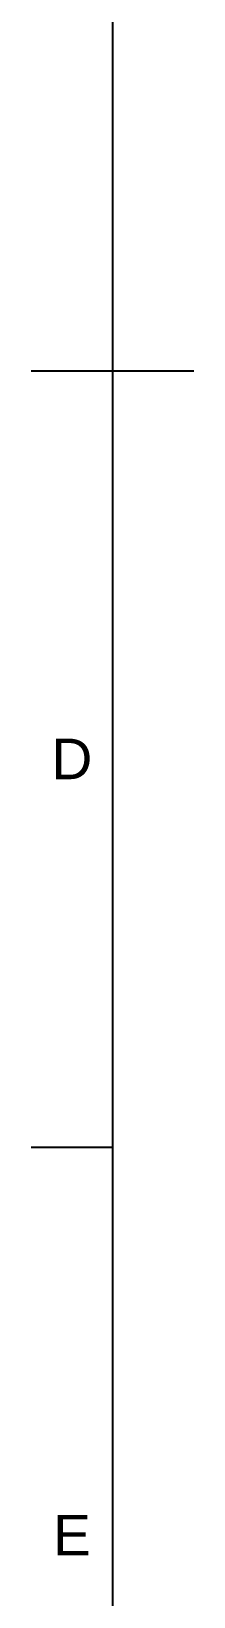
# Model space of a CAD drawing. Header units: millimetres. Extents: x 0 to 420, y 0 to 297.
# Drawn here: x 15 to 25, y 73 to 169.4 of the extents above; entities that cross this region are included whole.
import ezdxf
from ezdxf.enums import TextEntityAlignment as Align

# ---------------------------------------------------------------- set-up
doc = ezdxf.new("R2010")
doc.units = ezdxf.units.MM
doc.header["$LTSCALE"] = 0.75
doc.layers.add('BORDER', color=7, linetype='Continuous', lineweight=25)
doc.styles.add('FusionTitle', font='arial.ttf')

# ---------------------------------------------------------------- blocks, each defined once
blk = doc.blocks.new('ISO_A3_SHEET')
at = {"layer": 'BORDER'}
for p, q in [((20, 287), (20, 10)), ((15, 148.5), (25, 148.5)), ((15, 100.66667), (20, 100.66667))]:
    blk.add_line(p, q, dxfattribs=at)
at = {"layer": 'BORDER', "style": 'FusionTitle'}
for s, p in [('D', (17.5, 124.58334)), ('E', (17.5, 76.75001))]:
    blk.add_text(s, height=2.5, dxfattribs=at).set_placement(p, align=Align.MIDDLE)

msp = doc.modelspace()

# ---------------------------------------------------------------- block references
at = {"layer": 'BORDER'}
msp.add_blockref('ISO_A3_SHEET', (0, 0), dxfattribs=at)

doc.saveas('drawing.dxf')
